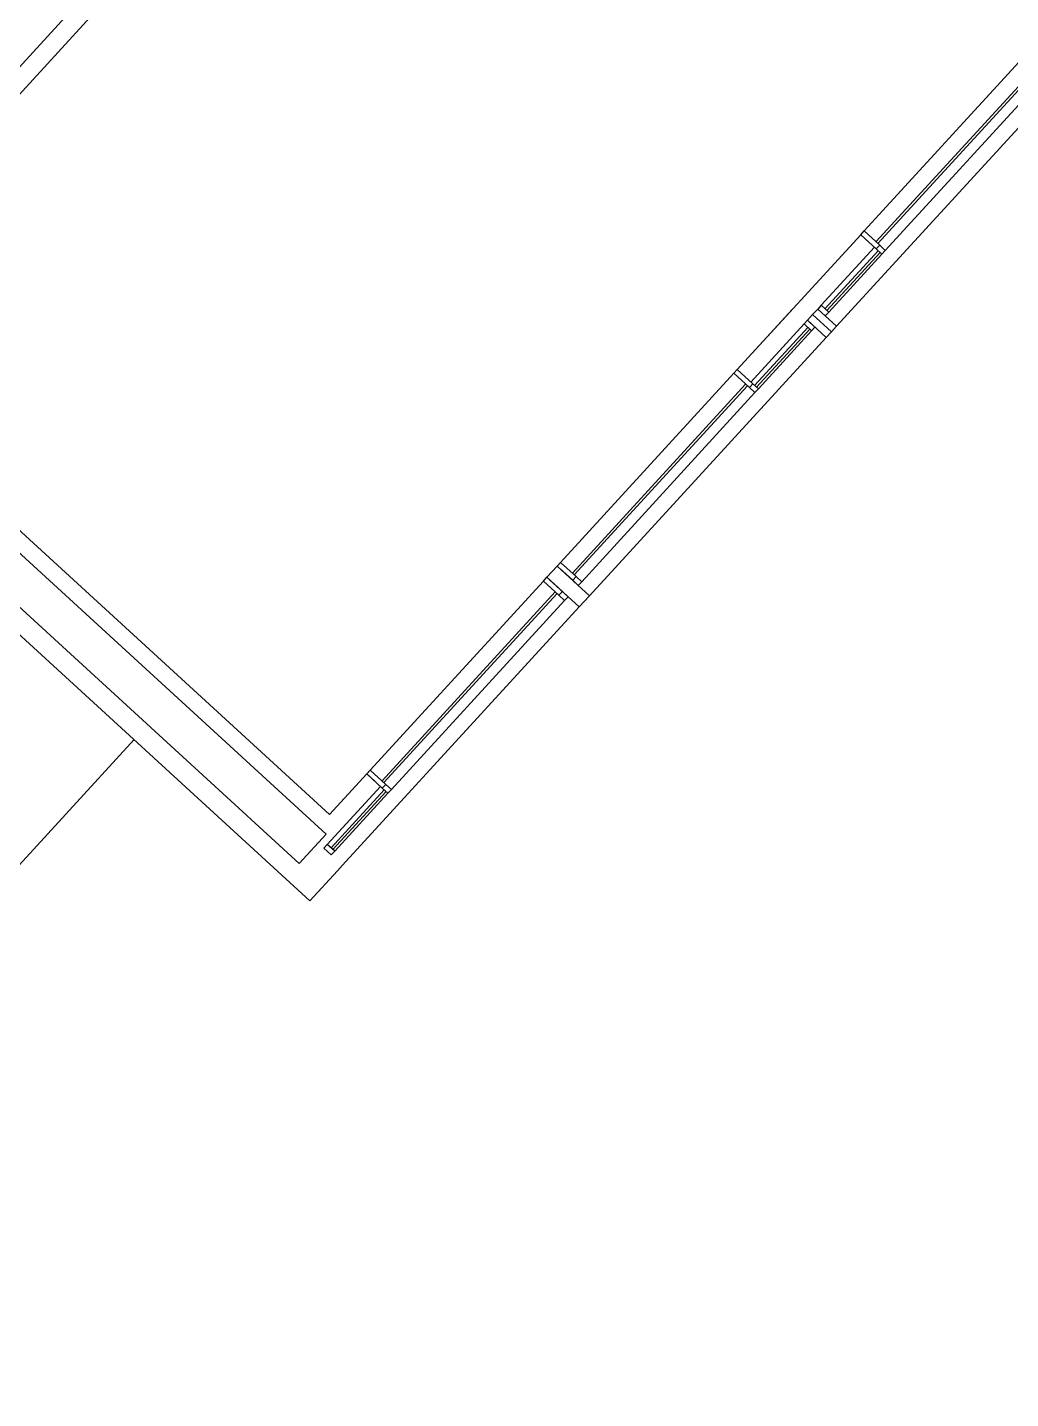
# Model space of a CAD drawing. Header units: inches. Extents: x 0 to 15110, y -1099 to 7181.
# Drawn here: x 4544 to 4931, y 2830 to 3370 of the extents above; entities that cross this region are included whole.
import ezdxf

# ---------------------------------------------------------------- set-up
doc = ezdxf.new("R2010")
doc.units = ezdxf.units.IN
doc.header["$LTSCALE"] = 48
doc.header["$MEASUREMENT"] = 0
for name, color, linetype in [('A-GLAZ', 1, 'CONTINUOUS'), ('A-GLAZ-DETL', 5, 'CONTINUOUS'), ('A-ROOF', 5, 'CONTINUOUS'), ('A-WALL', 7, 'CONTINUOUS'), ('A-WALL-SILL', 3, 'CONTINUOUS')]:
    doc.layers.add(name, color=color, linetype=linetype)

msp = doc.modelspace()

# ---------------------------------------------------------------- linework, layer by layer
at = {"layer": 'A-GLAZ', "linetype": 'Continuous'}
for p, q in [((4878.26, 3285.46), (4946.49, 3359.93)), ((4878.99, 3284.79), (4947.23, 3359.25)), ((4950.18, 3356.55), (4881.94, 3282.09)), ((4877.64, 3283.31), (4856.7, 3260.46)), ((4858.17, 3259.11), (4879.12, 3281.96)), ((4858.91, 3258.43), (4879.85, 3281.29)), ((4880.59, 3280.61), (4859.65, 3257.76)), ((4829, 3230.23), (4849.94, 3253.09)), ((4851.42, 3251.73), (4830.47, 3228.88)), ((4852.15, 3251.06), (4831.21, 3228.2)), ((4831.95, 3227.53), (4852.89, 3250.38)), ((4758.68, 3154.97), (4826.91, 3229.43)), ((4759.41, 3154.29), (4827.65, 3228.76)), ((4830.6, 3226.05), (4762.36, 3151.59)), ((4683.69, 3073.13), (4751.92, 3147.59)), ((4684.42, 3072.45), (4752.66, 3146.92)), ((4755.61, 3144.22), (4687.37, 3069.75)), ((4683.07, 3070.98), (4662.13, 3048.12)), ((4663.6, 3046.77), (4684.55, 3069.63)), ((4664.34, 3046.1), (4685.28, 3068.95)), ((4686.02, 3068.28), (4665.08, 3045.42))]:
    msp.add_line(p, q, dxfattribs=at)
at = {"layer": 'A-GLAZ-DETL', "linetype": 'Continuous'}
for p, q in [((4872.27, 3288.23), (4873.62, 3289.71)), ((4873.62, 3289.71), (4879.73, 3284.11)), ((4878.38, 3282.64), (4872.27, 3288.23)), ((4872.27, 3288.23), (4875.41, 3285.36)), ((4879.73, 3284.11), (4878.38, 3282.64)), ((4879.73, 3284.11), (4878.38, 3282.64)), ((4881.94, 3282.09), (4879.73, 3284.11)), ((4878.38, 3282.64), (4880.59, 3280.61)), ((4880.59, 3280.61), (4881.94, 3282.09)), ((4856.7, 3260.46), (4855.35, 3258.98)), ((4855.35, 3258.98), (4858.3, 3256.28)), ((4859.65, 3257.76), (4856.7, 3260.46)), ((4858.3, 3256.28), (4859.65, 3257.76)), ((4849.94, 3253.09), (4851.29, 3254.56)), ((4852.89, 3250.38), (4849.94, 3253.09)), ((4851.29, 3254.56), (4854.24, 3251.86)), ((4854.24, 3251.86), (4852.89, 3250.38)), ((4823.63, 3235.15), (4822.28, 3233.68)), ((4829.74, 3229.55), (4823.63, 3235.15)), ((4823.63, 3235.15), (4826.76, 3232.28)), ((4822.28, 3233.68), (4828.39, 3228.08)), ((4828.39, 3228.08), (4829.74, 3229.55)), ((4828.39, 3228.08), (4829.74, 3229.55)), ((4829.74, 3229.55), (4831.95, 3227.53)), ((4830.6, 3226.05), (4828.39, 3228.08)), ((4831.95, 3227.53), (4830.6, 3226.05)), ((4752.69, 3157.74), (4754.04, 3159.21)), ((4754.04, 3159.21), (4760.15, 3153.61)), ((4758.8, 3152.14), (4753.64, 3156.87)), ((4747.29, 3151.84), (4748.64, 3153.31)), ((4753.39, 3146.24), (4747.29, 3151.84)), ((4748.64, 3153.31), (4754.75, 3147.72)), ((4760.15, 3153.61), (4758.8, 3152.14)), ((4760.15, 3153.61), (4758.8, 3152.14)), ((4758.8, 3152.14), (4761.01, 3150.11)), ((4762.36, 3151.59), (4760.15, 3153.61)), ((4761.01, 3150.11), (4762.36, 3151.59)), ((4754.75, 3147.72), (4753.39, 3146.24)), ((4754.75, 3147.72), (4753.39, 3146.24)), ((4753.39, 3146.24), (4755.61, 3144.22)), ((4756.96, 3145.69), (4754.75, 3147.72)), ((4755.61, 3144.22), (4756.96, 3145.69)), ((4677.7, 3075.9), (4679.05, 3077.37)), ((4683.81, 3070.3), (4677.7, 3075.9)), ((4677.7, 3075.9), (4680.84, 3073.03)), ((4679.05, 3077.37), (4685.16, 3071.78)), ((4685.16, 3071.78), (4683.81, 3070.3)), ((4685.16, 3071.78), (4683.81, 3070.3)), ((4683.81, 3070.3), (4686.02, 3068.28)), ((4687.37, 3069.75), (4685.16, 3071.78)), ((4686.02, 3068.28), (4687.37, 3069.75)), ((4662.13, 3048.12), (4660.78, 3046.65)), ((4660.78, 3046.65), (4663.73, 3043.95)), ((4665.08, 3045.42), (4662.13, 3048.12)), ((4663.73, 3043.95), (4665.08, 3045.42))]:
    msp.add_line(p, q, dxfattribs=at)
at = {"layer": 'A-ROOF', "linetype": 'Continuous'}
msp.add_line((4348.2, 2829.87), (4586.01, 3089.39), dxfattribs=at)
at = {"layer": 'A-WALL', "linetype": 'Continuous'}
for p, q in [((4661.7, 3052.14), (4121.3, 3547.33)), ((4635.41, 3457.47), (4449.99, 3255.12)), ((4645.65, 3457.92), (4455.34, 3250.22)), ((4851.29, 3254.56), (4853.32, 3256.77)), ((4853.32, 3256.77), (4855.35, 3258.98)), ((4853.32, 3256.77), (4860.69, 3250.02)), ((4860.69, 3250.02), (4853.32, 3256.77)), ((4855.35, 3258.98), (4862.72, 3252.23)), ((4858.67, 3247.8), (4851.29, 3254.56)), ((4862.72, 3252.23), (4860.69, 3250.02)), ((4663.04, 3059.9), (4455.34, 3250.22)), ((4860.69, 3250.02), (4858.67, 3247.8)), ((4748.64, 3153.31), (4752.69, 3157.74)), ((4752.69, 3157.74), (4765.44, 3146.06)), ((4651.11, 3040.59), (4532.43, 3149.33)), ((4761.38, 3141.64), (4749.59, 3152.45)), ((4655.31, 3025.88), (4527.03, 3143.44)), ((4765.44, 3146.06), (4761.38, 3141.64)), ((4677.7, 3075.9), (4663.04, 3059.9)), ((4661.7, 3052.14), (4651.11, 3040.59)), ((4666.12, 3037.68), (4655.31, 3025.88)), ((4668.15, 3039.89), (4666.12, 3037.68))]:
    msp.add_line(p, q, dxfattribs=at)
at = {"layer": 'A-WALL-SILL', "linetype": 'Continuous'}
for p, q in [((4941.86, 3364.17), (4873.62, 3289.71)), ((4955.95, 3353.97), (4862.72, 3252.23)), ((4872.27, 3288.23), (4823.63, 3235.15)), ((4823.63, 3235.15), (4845.25, 3258.74)), ((4858.67, 3247.8), (4765.44, 3146.06)), ((4822.28, 3233.68), (4754.04, 3159.21)), ((4747.29, 3151.84), (4679.05, 3077.37)), ((4761.38, 3141.64), (4668.15, 3039.89))]:
    msp.add_line(p, q, dxfattribs=at)

doc.saveas('drawing.dxf')
